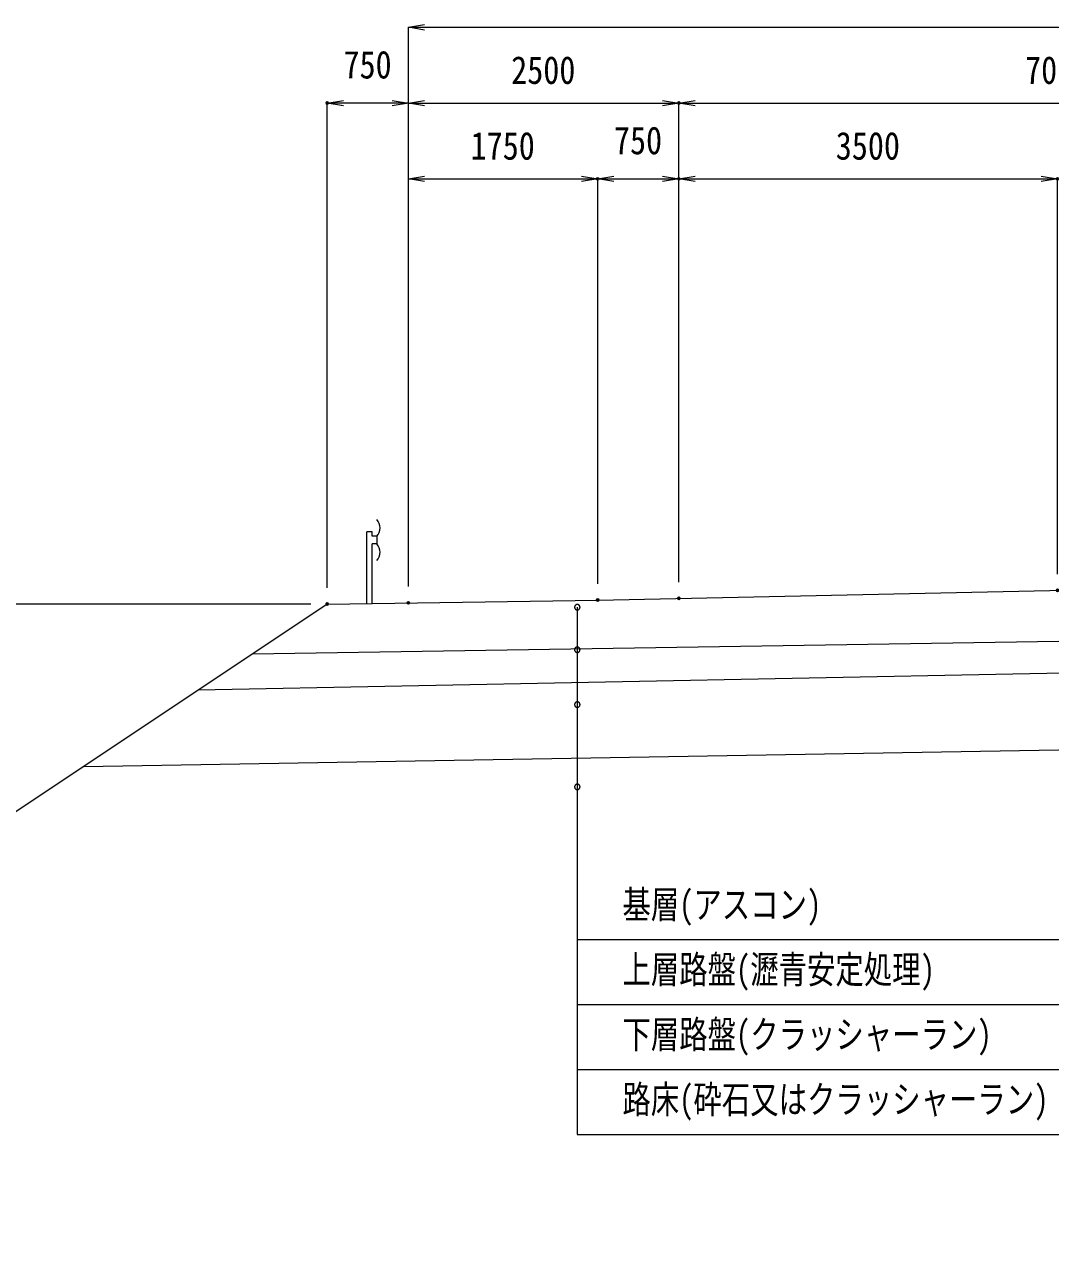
# Model space of a CAD drawing. Units: millimetres, scale not verified. Extents: x -42050 to 42050, y -32200 to 29700.
# Drawn here: x -17878 to -8397, y -12971 to -1607 of the extents above; entities that cross this region are included whole.
import ezdxf
from ezdxf.enums import TextEntityAlignment as Align

# ---------------------------------------------------------------- set-up
doc = ezdxf.new("R2010")
doc.units = ezdxf.units.MM
doc.header["$LTSCALE"] = 100
doc.header["$PDMODE"] = 32
doc.header["$PDSIZE"] = 20
for name, color, linetype, lineweight in [('0-0_0', 7, 'Continuous', 18), ('0-A_D-STR', 1, 'Continuous', 18), ('0-D_D-STR-DIM', 7, 'Continuous', 18), ('0-F_D-STR-HTXT', 7, 'Continuous', 18), ('1-0_D-STR-STRG', 1, 'Continuous', 18)]:
    doc.layers.add(name, color=color, linetype=linetype, lineweight=lineweight)
doc.layers.add('0-1_DEFPOINTS', color=7, linetype='Continuous')
doc.styles.add('ＭＳ ゴシック', font='')
doc.styles.get('ＭＳ ゴシック').set_extended_font_data('MS Gothic')

# ---------------------------------------------------------------- blocks, each defined once
blk = doc.blocks.new('open_arrow_20')
at = {"layer": '0-0_0'}
blk.add_line((0, 0), (-0.5, 0), dxfattribs=at)
blk.add_lwpolyline([(-3.75, 0.625), (0, 0), (-3.75, -0.625)], dxfattribs=at)
blk = doc.blocks.new('D95')
at = {"layer": '0-1_DEFPOINTS'}
for p in [(16859.49, 13334.17), (16859.49, 11432.94), (15109.49, 11396.02)]:
    blk.add_point(p, dxfattribs=at)
at = {"layer": '0-D_D-STR-DIM'}
for p, q in [((15109.49, 11471.02), (15109.49, 13334.17)), ((15119.49, 13334.17), (16849.49, 13334.17)), ((16859.49, 11507.94), (16859.49, 13334.17))]:
    blk.add_line(p, q, dxfattribs=at)
at = {"layer": '0-D_D-STR-DIM', "xscale": 20, "yscale": 20, "rotation": 180}
blk.add_blockref('open_arrow_20', (15109.49, 13334.17), dxfattribs=at)
at = {"layer": '0-D_D-STR-DIM', "xscale": 20, "yscale": 20}
blk.add_blockref('open_arrow_20', (16859.49, 13334.17), dxfattribs=at)
at = {"layer": '0-D_D-STR-DIM', "style": 'ＭＳ ゴシック', "width": 0.85}
blk.add_text('3500', height=128.3, dxfattribs=at).set_placement((15834.6, 13384.17), align=Align.BOTTOM_LEFT)
blk = doc.blocks.new('D101')
at = {"layer": '0-1_DEFPOINTS'}
for p in [(15109.49, 13334.17), (14734.49, 11388.1), (15109.49, 11396.02)]:
    blk.add_point(p, dxfattribs=at)
at = {"layer": '0-D_D-STR-DIM'}
for p, q in [((14734.49, 11463.1), (14734.49, 13334.17)), ((14744.49, 13334.17), (15099.49, 13334.17)), ((15109.49, 11471.02), (15109.49, 13334.17))]:
    blk.add_line(p, q, dxfattribs=at)
at = {"layer": '0-D_D-STR-DIM', "xscale": 20, "yscale": 20, "rotation": 180}
blk.add_blockref('open_arrow_20', (14734.49, 13334.17), dxfattribs=at)
at = {"layer": '0-D_D-STR-DIM', "xscale": 20, "yscale": 20}
blk.add_blockref('open_arrow_20', (15109.49, 13334.17), dxfattribs=at)
at = {"layer": '0-D_D-STR-DIM', "style": 'ＭＳ ゴシック', "width": 0.85}
blk.add_text('750', height=128.3, dxfattribs=at).set_placement((14809.57, 13409.17), align=Align.BOTTOM_LEFT)
blk = doc.blocks.new('D102')
at = {"layer": '0-1_DEFPOINTS'}
for p in [(14734.49, 13334.17), (13859.49, 11375.18), (14734.49, 11388.1)]:
    blk.add_point(p, dxfattribs=at)
at = {"layer": '0-D_D-STR-DIM'}
for p, q in [((13859.49, 11450.18), (13859.49, 13334.17)), ((13869.49, 13334.17), (14724.49, 13334.17)), ((14734.49, 11463.1), (14734.49, 13334.17))]:
    blk.add_line(p, q, dxfattribs=at)
at = {"layer": '0-D_D-STR-DIM', "xscale": 20, "yscale": 20, "rotation": 180}
blk.add_blockref('open_arrow_20', (13859.49, 13334.17), dxfattribs=at)
at = {"layer": '0-D_D-STR-DIM', "xscale": 20, "yscale": 20}
blk.add_blockref('open_arrow_20', (14734.49, 13334.17), dxfattribs=at)
at = {"layer": '0-D_D-STR-DIM', "style": 'ＭＳ ゴシック', "width": 0.85}
blk.add_text('1750', height=128.3, dxfattribs=at).set_placement((14147.1, 13384.17), align=Align.BOTTOM_LEFT)
blk = doc.blocks.new('D103')
at = {"layer": '0-1_DEFPOINTS'}
for p in [(13484.49, 13684.17), (13484.49, 11369.65), (13859.49, 11375.18)]:
    blk.add_point(p, dxfattribs=at)
at = {"layer": '0-D_D-STR-DIM'}
for p, q in [((13484.49, 11444.65), (13484.49, 13684.17)), ((13849.49, 13684.17), (13494.49, 13684.17)), ((13859.49, 11450.18), (13859.49, 13684.17))]:
    blk.add_line(p, q, dxfattribs=at)
at = {"layer": '0-D_D-STR-DIM', "xscale": 20, "yscale": 20, "rotation": 180}
blk.add_blockref('open_arrow_20', (13484.49, 13684.17), dxfattribs=at)
at = {"layer": '0-D_D-STR-DIM', "xscale": 20, "yscale": 20}
blk.add_blockref('open_arrow_20', (13859.49, 13684.17), dxfattribs=at)
at = {"layer": '0-D_D-STR-DIM', "style": 'ＭＳ ゴシック', "width": 0.85}
blk.add_text('750', height=128.3, dxfattribs=at).set_placement((13559.57, 13759.17), align=Align.BOTTOM_LEFT)
blk = doc.blocks.new('D104')
at = {"layer": '0-1_DEFPOINTS'}
for p in [(15109.49, 13684.17), (13859.49, 11375.18), (15109.49, 11396.02)]:
    blk.add_point(p, dxfattribs=at)
at = {"layer": '0-D_D-STR-DIM'}
for p, q in [((13859.49, 11450.18), (13859.49, 13684.17)), ((13869.49, 13684.17), (15099.49, 13684.17)), ((15109.49, 11471.02), (15109.49, 13684.17))]:
    blk.add_line(p, q, dxfattribs=at)
at = {"layer": '0-D_D-STR-DIM', "xscale": 20, "yscale": 20, "rotation": 180}
blk.add_blockref('open_arrow_20', (13859.49, 13684.17), dxfattribs=at)
at = {"layer": '0-D_D-STR-DIM', "xscale": 20, "yscale": 20}
blk.add_blockref('open_arrow_20', (15109.49, 13684.17), dxfattribs=at)
at = {"layer": '0-D_D-STR-DIM', "style": 'ＭＳ ゴシック', "width": 0.85}
blk.add_text('2500', height=128.3, dxfattribs=at).set_placement((14334.6, 13734.17), align=Align.BOTTOM_LEFT)
blk = doc.blocks.new('D105')
at = {"layer": '0-1_DEFPOINTS'}
for p in [(18609.49, 13684.17), (18609.49, 11469.86), (15109.49, 11396.02)]:
    blk.add_point(p, dxfattribs=at)
at = {"layer": '0-D_D-STR-DIM'}
for p, q in [((15109.49, 11471.02), (15109.49, 13684.17)), ((15119.49, 13684.17), (18599.49, 13684.17)), ((18609.49, 11544.86), (18609.49, 13684.17))]:
    blk.add_line(p, q, dxfattribs=at)
at = {"layer": '0-D_D-STR-DIM', "xscale": 20, "yscale": 20, "rotation": 180}
blk.add_blockref('open_arrow_20', (15109.49, 13684.17), dxfattribs=at)
at = {"layer": '0-D_D-STR-DIM', "xscale": 20, "yscale": 20}
blk.add_blockref('open_arrow_20', (18609.49, 13684.17), dxfattribs=at)
at = {"layer": '0-D_D-STR-DIM', "style": 'ＭＳ ゴシック', "width": 0.85}
blk.add_text('7000', height=128.3, dxfattribs=at).set_placement((16709.6, 13734.17), align=Align.BOTTOM_LEFT)
blk = doc.blocks.new('D110')
at = {"layer": '0-1_DEFPOINTS'}
blk.add_point((13859.49, 11375.18), dxfattribs=at)
at = {"layer": '0-D_D-STR-DIM'}
for p, q in [((13859.49, 11450.18), (13859.49, 14034.17)), ((13869.49, 14034.17), (25599.49, 14034.17))]:
    blk.add_line(p, q, dxfattribs=at)
at = {"layer": '0-D_D-STR-DIM', "xscale": 20, "yscale": 20, "rotation": 180}
blk.add_blockref('open_arrow_20', (13859.49, 14034.17), dxfattribs=at)
blk = doc.blocks.new('D90')
at = {"layer": '0-1_DEFPOINTS'}
for p in [(13484.49, 11369.65), (8867.84, 8369.65)]:
    blk.add_point(p, dxfattribs=at)
at = {"layer": '0-D_D-STR-DIM'}
for p, q in [((13409.49, 11369.65), (8867.84, 11369.65)), ((8867.84, 11359.65), (8867.84, 8379.65))]:
    blk.add_line(p, q, dxfattribs=at)
at = {"layer": '0-D_D-STR-DIM', "xscale": 20, "yscale": 20}
for p, rotation in [((8867.84, 11369.65), 90), ((8867.84, 8369.65), 270)]:
    blk.add_blockref('open_arrow_20', p, dxfattribs=dict(at, rotation=rotation))
at = {"layer": '0-D_D-STR-DIM', "style": 'ＭＳ ゴシック', "width": 0.85}
blk.add_text('6000', height=128.3, rotation=90, dxfattribs=at).set_placement((8817.84, 9719.76), align=Align.BOTTOM_LEFT)

msp = doc.modelspace()

# ---------------------------------------------------------------- linework, layer by layer
at = {"layer": '0-A_D-STR'}
msp.add_line((-15081, -6960.7), (-24081, -12960.7), dxfattribs=at)
for points in [[(-15081, -6960.7), (-12581, -6923.8), (-4081, -6744.5), (-3076.3, -6825.3), (-2079, -6923.8)], [(-15770.5, -7420.4), (-3023.8, -7221.3), (-2044.9, -7424.4), (8036.4, -7209.1), (10601.4, -7268)], [(11045.5, -7564), (7419, -7525.9), (-2026.4, -7738.2), (-3097.7, -7498.2), (-16275.3, -7756.9)], [(-17331.5, -8461), (-3097.7, -8218.1), (-1989.4, -8421.2), (7419, -8199.7), (12031.2, -8221.2)]]:
    msp.add_lwpolyline(points, dxfattribs=at)
at = {"layer": '0-F_D-STR-HTXT'}
for p, q in [((-12769.5, -6990.6), (-12769.5, -7637.7)), ((-12769.5, -10061.3), (-4096.1, -10061.3)), ((-12769.5, -10661.3), (-4096.1, -10661.3)), ((-12769.5, -11261.3), (-4096.1, -11261.3))]:
    msp.add_line(p, q, dxfattribs=at)
for points in [[(-12792.1, -6979.8), (-12792.6, -6980.9), (-12793, -6982.1), (-12793.4, -6983.3), (-12793.8, -6984.5), (-12794, -6985.7), (-12794.3, -6986.9), (-12794.4, -6988.1), (-12794.5, -6989.4), (-12794.5, -6990.6)], [(-12794.5, -6990.6), (-12794.5, -6991.9), (-12794.4, -6993.1), (-12794.3, -6994.3), (-12794, -6995.6), (-12793.8, -6996.8), (-12793.4, -6998), (-12793, -6999.2), (-12792.6, -7000.3), (-12792.1, -7001.5), (-12791.5, -7002.6), (-12790.9, -7003.7), (-12790.2, -7004.7), (-12789.5, -7005.7), (-12788.7, -7006.7), (-12787.9, -7007.6), (-12787, -7008.5), (-12786.1, -7009.4), (-12785.1, -7010.2), (-12784.1, -7010.9), (-12783.1, -7011.6), (-12782, -7012.3), (-12780.9, -7012.9), (-12779.8, -7013.4), (-12778.7, -7013.9), (-12777.5, -7014.3), (-12776.3, -7014.7), (-12775.1, -7015), (-12773.9, -7015.2), (-12772.7, -7015.4), (-12771.4, -7015.6), (-12770.2, -7015.6), (-12768.9, -7015.6), (-12767.7, -7015.6), (-12766.4, -7015.4), (-12765.2, -7015.2), (-12764, -7015), (-12762.8, -7014.7), (-12761.6, -7014.3), (-12760.4, -7013.9)], [(-12751.2, -6973.6), (-12752.1, -6972.7), (-12753, -6971.9), (-12754, -6971.1), (-12754.9, -6970.3), (-12756, -6969.6), (-12757, -6969), (-12758.1, -6968.4), (-12759.3, -6967.8), (-12760.4, -6967.4), (-12761.6, -6966.9), (-12762.8, -6966.6), (-12764, -6966.3), (-12765.2, -6966), (-12766.4, -6965.8), (-12767.7, -6965.7), (-12768.9, -6965.6), (-12769.5, -6965.6), (-12771.4, -6965.7), (-12772.7, -6965.8), (-12773.9, -6966), (-12775.1, -6966.3), (-12776.3, -6966.6), (-12777.5, -6966.9), (-12778.7, -6967.4), (-12779.8, -6967.8), (-12780.9, -6968.4), (-12782, -6969), (-12783.1, -6969.6), (-12784.1, -6970.3), (-12785.1, -6971.1), (-12786.1, -6971.9), (-12787, -6972.7), (-12787.9, -6973.6), (-12788.7, -6974.6), (-12789.5, -6975.5), (-12790.2, -6976.5), (-12790.9, -6977.6), (-12791.5, -6978.7), (-12792.1, -6979.8)], [(-12769.5, -6990.6), (-12769.5, -11861.3), (-4096.1, -11861.3)], [(-12760.4, -7013.9), (-12759.3, -7013.4), (-12758.1, -7012.9), (-12757, -7012.3), (-12756, -7011.6), (-12754.9, -7010.9), (-12754, -7010.2), (-12753, -7009.4), (-12752.1, -7008.5), (-12751.2, -7007.6), (-12750.4, -7006.7), (-12749.6, -7005.7), (-12748.9, -7004.7), (-12748.2, -7003.7), (-12747.6, -7002.6), (-12747, -7001.5), (-12746.5, -7000.3), (-12746, -6999.2), (-12745.7, -6998), (-12745.3, -6996.8), (-12745, -6995.6), (-12744.8, -6994.3), (-12744.7, -6993.1), (-12744.6, -6991.9), (-12744.5, -6990.6), (-12744.6, -6989.4), (-12744.7, -6988.1), (-12744.8, -6986.9), (-12745, -6985.7), (-12745.3, -6984.5), (-12745.7, -6983.3), (-12746, -6982.1), (-12746.5, -6980.9), (-12747, -6979.8), (-12747.6, -6978.7), (-12748.2, -6977.6), (-12748.9, -6976.5), (-12749.6, -6975.5), (-12750.4, -6974.6), (-12751.2, -6973.6)], [(-12792.1, -7372.4), (-12792.6, -7373.5), (-12793, -7374.7), (-12793.4, -7375.9), (-12793.8, -7377.1), (-12794, -7378.3), (-12794.3, -7379.5), (-12794.4, -7380.7), (-12794.5, -7382), (-12794.5, -7383.2)], [(-12794.5, -7383.2), (-12794.5, -7384.5), (-12794.4, -7385.7), (-12794.3, -7386.9), (-12794, -7388.2), (-12793.8, -7389.4), (-12793.4, -7390.6), (-12793, -7391.8), (-12792.6, -7392.9), (-12792.1, -7394.1), (-12791.5, -7395.2), (-12790.9, -7396.3), (-12790.2, -7397.3), (-12789.5, -7398.3), (-12788.7, -7399.3), (-12787.9, -7400.2), (-12787, -7401.1), (-12786.1, -7402), (-12785.1, -7402.8), (-12784.1, -7403.5), (-12783.1, -7404.2), (-12782, -7404.9), (-12780.9, -7405.5), (-12779.8, -7406), (-12778.7, -7406.5), (-12777.5, -7406.9), (-12776.3, -7407.3), (-12775.1, -7407.6), (-12773.9, -7407.8), (-12772.7, -7408), (-12771.4, -7408.2), (-12770.2, -7408.2), (-12768.9, -7408.2), (-12767.7, -7408.2), (-12766.4, -7408), (-12765.2, -7407.8), (-12764, -7407.6), (-12762.8, -7407.3), (-12761.6, -7406.9), (-12760.4, -7406.5)], [(-12751.2, -7366.2), (-12752.1, -7365.3), (-12753, -7364.5), (-12754, -7363.7), (-12754.9, -7362.9), (-12756, -7362.2), (-12757, -7361.6), (-12758.1, -7361), (-12759.3, -7360.4), (-12760.4, -7359.9), (-12761.6, -7359.5), (-12762.8, -7359.2), (-12764, -7358.8), (-12765.2, -7358.6), (-12766.4, -7358.4), (-12767.7, -7358.3), (-12768.9, -7358.2), (-12769.5, -7358.2), (-12771.4, -7358.3), (-12772.7, -7358.4), (-12773.9, -7358.6), (-12775.1, -7358.8), (-12776.3, -7359.2), (-12777.5, -7359.5), (-12778.7, -7359.9), (-12779.8, -7360.4), (-12780.9, -7361), (-12782, -7361.6), (-12783.1, -7362.2), (-12784.1, -7362.9), (-12785.1, -7363.7), (-12786.1, -7364.5), (-12787, -7365.3), (-12787.9, -7366.2), (-12788.7, -7367.2), (-12789.5, -7368.1), (-12790.2, -7369.1), (-12790.9, -7370.2), (-12791.5, -7371.3), (-12792.1, -7372.4)], [(-12760.4, -7406.5), (-12759.3, -7406), (-12758.1, -7405.5), (-12757, -7404.9), (-12756, -7404.2), (-12754.9, -7403.5), (-12754, -7402.8), (-12753, -7402), (-12752.1, -7401.1), (-12751.2, -7400.2), (-12750.4, -7399.3), (-12749.6, -7398.3), (-12748.9, -7397.3), (-12748.2, -7396.3), (-12747.6, -7395.2), (-12747, -7394.1), (-12746.5, -7392.9), (-12746, -7391.8), (-12745.7, -7390.6), (-12745.3, -7389.4), (-12745, -7388.2), (-12744.8, -7386.9), (-12744.7, -7385.7), (-12744.6, -7384.5), (-12744.5, -7383.2), (-12744.6, -7382), (-12744.7, -7380.7), (-12744.8, -7379.5), (-12745, -7378.3), (-12745.3, -7377.1), (-12745.7, -7375.9), (-12746, -7374.7), (-12746.5, -7373.5), (-12747, -7372.4), (-12747.6, -7371.3), (-12748.2, -7370.2), (-12748.9, -7369.1), (-12749.6, -7368.1), (-12750.4, -7367.2), (-12751.2, -7366.2)], [(-12792.1, -7879.3), (-12792.6, -7880.4), (-12793, -7881.6), (-12793.4, -7882.8), (-12793.8, -7884), (-12794, -7885.2), (-12794.3, -7886.4), (-12794.4, -7887.7), (-12794.5, -7888.9), (-12794.5, -7890.2)], [(-12794.5, -7890.2), (-12794.5, -7891.4), (-12794.4, -7892.6), (-12794.3, -7893.9), (-12794, -7895.1), (-12793.8, -7896.3), (-12793.4, -7897.5), (-12793, -7898.7), (-12792.6, -7899.9), (-12792.1, -7901), (-12791.5, -7902.1), (-12790.9, -7903.2), (-12790.2, -7904.2), (-12789.5, -7905.2), (-12788.7, -7906.2), (-12787.9, -7907.2), (-12787, -7908.1), (-12786.1, -7908.9), (-12785.1, -7909.7), (-12784.1, -7910.5), (-12783.1, -7911.2), (-12782, -7911.8), (-12780.9, -7912.4), (-12779.8, -7912.9), (-12778.7, -7913.4), (-12777.5, -7913.9), (-12776.3, -7914.2), (-12775.1, -7914.5), (-12773.9, -7914.8), (-12772.7, -7915), (-12771.4, -7915.1), (-12770.2, -7915.1), (-12768.9, -7915.1), (-12767.7, -7915.1), (-12766.4, -7915), (-12765.2, -7914.8), (-12764, -7914.5), (-12762.8, -7914.2), (-12761.6, -7913.9), (-12760.4, -7913.4)], [(-12751.2, -7873.1), (-12752.1, -7872.3), (-12753, -7871.4), (-12754, -7870.6), (-12754.9, -7869.9), (-12756, -7869.2), (-12757, -7868.5), (-12758.1, -7867.9), (-12759.3, -7867.4), (-12760.4, -7866.9), (-12761.6, -7866.5), (-12762.8, -7866.1), (-12764, -7865.8), (-12765.2, -7865.5), (-12766.4, -7865.3), (-12767.7, -7865.2), (-12768.9, -7865.2), (-12769.5, -7865.2), (-12771.4, -7865.2), (-12772.7, -7865.3), (-12773.9, -7865.5), (-12775.1, -7865.8), (-12776.3, -7866.1), (-12777.5, -7866.5), (-12778.7, -7866.9), (-12779.8, -7867.4), (-12780.9, -7867.9), (-12782, -7868.5), (-12783.1, -7869.2), (-12784.1, -7869.9), (-12785.1, -7870.6), (-12786.1, -7871.4), (-12787, -7872.3), (-12787.9, -7873.1), (-12788.7, -7874.1), (-12789.5, -7875.1), (-12790.2, -7876.1), (-12790.9, -7877.1), (-12791.5, -7878.2), (-12792.1, -7879.3)], [(-12760.4, -7913.4), (-12759.3, -7912.9), (-12758.1, -7912.4), (-12757, -7911.8), (-12756, -7911.2), (-12754.9, -7910.5), (-12754, -7909.7), (-12753, -7908.9), (-12752.1, -7908.1), (-12751.2, -7907.2), (-12750.4, -7906.2), (-12749.6, -7905.2), (-12748.9, -7904.2), (-12748.2, -7903.2), (-12747.6, -7902.1), (-12747, -7901), (-12746.5, -7899.9), (-12746, -7898.7), (-12745.7, -7897.5), (-12745.3, -7896.3), (-12745, -7895.1), (-12744.8, -7893.9), (-12744.7, -7892.6), (-12744.6, -7891.4), (-12744.5, -7890.2), (-12744.6, -7888.9), (-12744.7, -7887.7), (-12744.8, -7886.4), (-12745, -7885.2), (-12745.3, -7884), (-12745.7, -7882.8), (-12746, -7881.6), (-12746.5, -7880.4), (-12747, -7879.3), (-12747.6, -7878.2), (-12748.2, -7877.1), (-12748.9, -7876.1), (-12749.6, -7875.1), (-12750.4, -7874.1), (-12751.2, -7873.1)], [(-12751.2, -8633.5), (-12752.1, -8632.7), (-12753, -8631.8), (-12754, -8631), (-12754.9, -8630.3), (-12756, -8629.6), (-12757, -8628.9), (-12758.1, -8628.3), (-12759.3, -8627.8), (-12760.4, -8627.3), (-12761.6, -8626.9), (-12762.8, -8626.5), (-12764, -8626.2), (-12765.2, -8625.9), (-12766.4, -8625.7), (-12767.7, -8625.6), (-12768.9, -8625.6), (-12769.5, -8625.6), (-12771.4, -8625.6), (-12772.7, -8625.7), (-12773.9, -8625.9), (-12775.1, -8626.2), (-12776.3, -8626.5), (-12777.5, -8626.9), (-12778.7, -8627.3), (-12779.8, -8627.8), (-12780.9, -8628.3), (-12782, -8628.9), (-12783.1, -8629.6), (-12784.1, -8630.3), (-12785.1, -8631), (-12786.1, -8631.8), (-12787, -8632.7), (-12787.9, -8633.5), (-12788.7, -8634.5), (-12789.5, -8635.5), (-12790.2, -8636.5), (-12790.9, -8637.5), (-12791.5, -8638.6), (-12792.1, -8639.7)], [(-12760.4, -8673.8), (-12759.3, -8673.3), (-12758.1, -8672.8), (-12757, -8672.2), (-12756, -8671.6), (-12754.9, -8670.8), (-12754, -8670.1), (-12753, -8669.3), (-12752.1, -8668.4), (-12751.2, -8667.6), (-12750.4, -8666.6), (-12749.6, -8665.6), (-12748.9, -8664.6), (-12748.2, -8663.6), (-12747.6, -8662.5), (-12747, -8661.4), (-12746.5, -8660.3), (-12746, -8659.1), (-12745.7, -8657.9), (-12745.3, -8656.7), (-12745, -8655.5), (-12744.8, -8654.3), (-12744.7, -8653), (-12744.6, -8651.8), (-12744.5, -8650.6), (-12744.6, -8649.3), (-12744.7, -8648.1), (-12744.8, -8646.8), (-12745, -8645.6), (-12745.3, -8644.4), (-12745.7, -8643.2), (-12746, -8642), (-12746.5, -8640.8), (-12747, -8639.7), (-12747.6, -8638.6), (-12748.2, -8637.5), (-12748.9, -8636.5), (-12749.6, -8635.5), (-12750.4, -8634.5), (-12751.2, -8633.5)], [(-12792.1, -8639.7), (-12792.6, -8640.8), (-12793, -8642), (-12793.4, -8643.2), (-12793.8, -8644.4), (-12794, -8645.6), (-12794.3, -8646.8), (-12794.4, -8648.1), (-12794.5, -8649.3), (-12794.5, -8650.6)], [(-12794.5, -8650.6), (-12794.5, -8651.8), (-12794.4, -8653), (-12794.3, -8654.3), (-12794, -8655.5), (-12793.8, -8656.7), (-12793.4, -8657.9), (-12793, -8659.1), (-12792.6, -8660.3), (-12792.1, -8661.4), (-12791.5, -8662.5), (-12790.9, -8663.6), (-12790.2, -8664.6), (-12789.5, -8665.6), (-12788.7, -8666.6), (-12787.9, -8667.6), (-12787, -8668.4), (-12786.1, -8669.3), (-12785.1, -8670.1), (-12784.1, -8670.8), (-12783.1, -8671.6), (-12782, -8672.2), (-12780.9, -8672.8), (-12779.8, -8673.3), (-12778.7, -8673.8), (-12777.5, -8674.2), (-12776.3, -8674.6), (-12775.1, -8674.9), (-12773.9, -8675.2), (-12772.7, -8675.4), (-12771.4, -8675.5), (-12770.2, -8675.5), (-12768.9, -8675.5), (-12767.7, -8675.5), (-12766.4, -8675.4), (-12765.2, -8675.2), (-12764, -8674.9), (-12762.8, -8674.6), (-12761.6, -8674.2), (-12760.4, -8673.8)]]:
    msp.add_lwpolyline(points, dxfattribs=at)
at = {"layer": '1-0_D-STR-STRG'}
for p, q in [((-14667.1, -6294.5), (-14715.2, -6294.5)), ((-14715.2, -6952.1), (-14715.2, -6294.5)), ((-14667.1, -6334.9), (-14667.1, -6294.5)), ((-14622.9, -6334.9), (-14667.1, -6334.9)), ((-14622.9, -6334.9), (-14622.9, -6405.4)), ((-14667.1, -6954.6), (-14667.1, -6405.4)), ((-14622.9, -6405.4), (-14667.1, -6405.4))]:
    msp.add_line(p, q, dxfattribs=at)
for centre in [(-14707.3, -6257.6), (-14707.3, -6482.7)]:
    msp.add_arc(centre, 114.4, 317.50642, 42.49358, dxfattribs=at)

# ---------------------------------------------------------------- block references
at = {"layer": '0-D_D-STR-DIM', "xscale": 2, "yscale": 2}
for name in ['D110', 'D103', 'D104', 'D105', 'D102', 'D101', 'D95', 'D90']:
    msp.add_blockref(name, (-42050, -29700), dxfattribs=at)

# ---------------------------------------------------------------- texts
at = {"layer": '0-F_D-STR-HTXT', "style": 'ＭＳ ゴシック', "width": 0.75}
for s, p in [('基層(アスコン)', (-12352.5, -9943)), ('上層路盤(瀝青安定処理)', (-12352.5, -10543.1)), ('下層路盤(クラッシャーラン)', (-12352.5, -11143)), ('路床(砕石又はクラッシャーラン)', (-12352.5, -11743))]:
    msp.add_text(s, height=256.6, dxfattribs=at).set_placement(p, align=Align.BOTTOM_LEFT)

doc.saveas('drawing.dxf')
